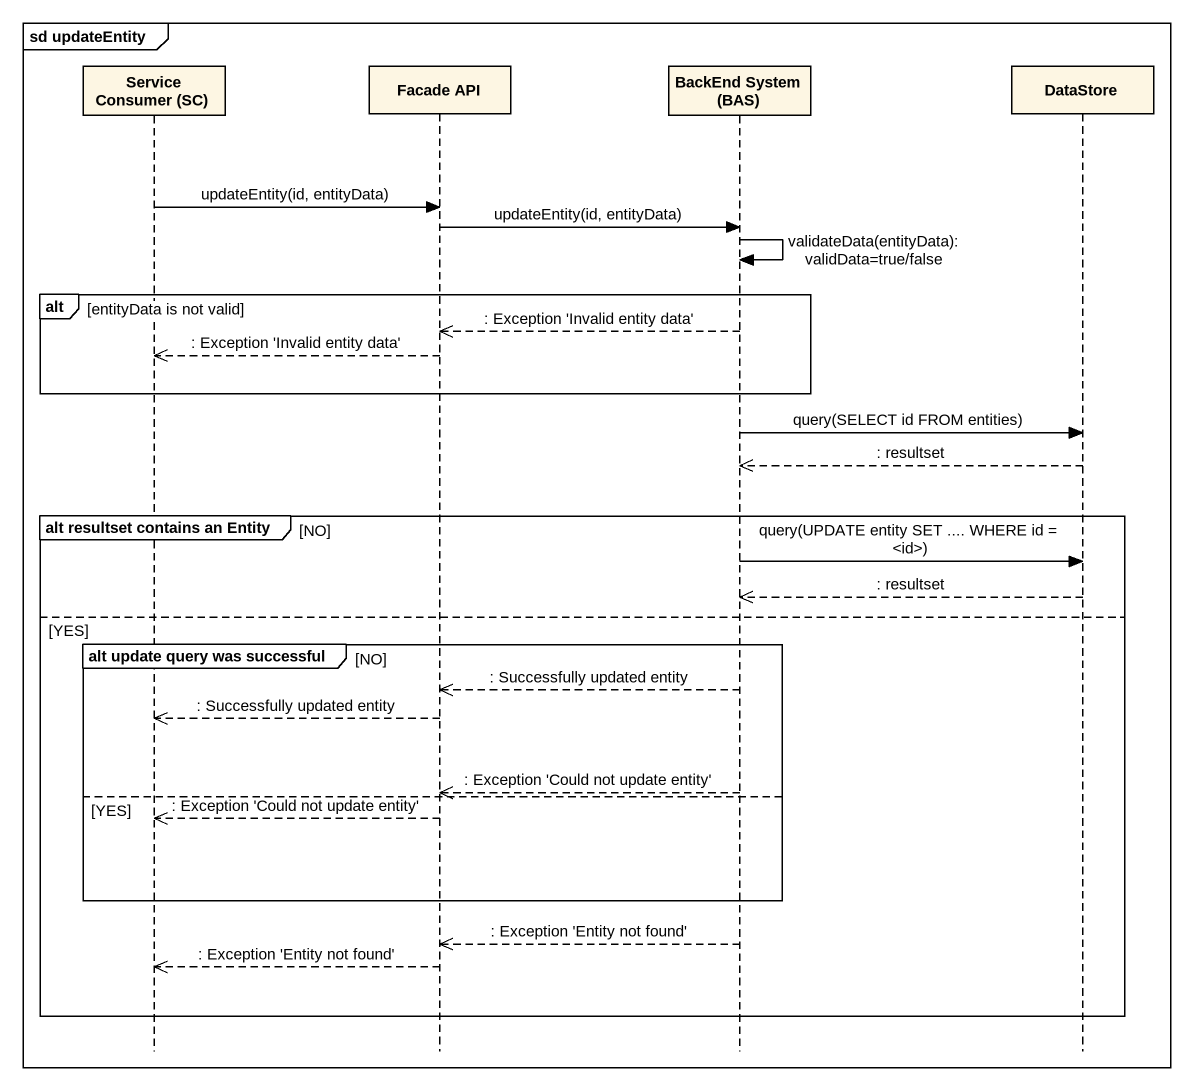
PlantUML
@startuml
mainframe sd updateEntity
hide footbox
participant "Service Consumer (SC)" as Service_Consumer_SC
participant "Facade API" as Facade_API
participant "BackEnd System (BAS)" as BackEnd_System_BAS
participant DataStore

Service_Consumer_SC -> Facade_API : updateEntity(id, entityData)
Facade_API -> BackEnd_System_BAS : updateEntity(id, entityData)
BackEnd_System_BAS -> BackEnd_System_BAS : validateData(entityData): validData=true/false
alt entityData is not valid
  BackEnd_System_BAS -->> Facade_API : : Exception 'Invalid entity data'
  Facade_API -->> Service_Consumer_SC : : Exception 'Invalid entity data'
end
BackEnd_System_BAS -> DataStore : query(SELECT id FROM entities)
DataStore -->> BackEnd_System_BAS : : resultset
group alt resultset contains an Entity [NO]
  BackEnd_System_BAS -> DataStore : query(UPDATE entity SET .... WHERE id = <id>)
  DataStore -->> BackEnd_System_BAS : : resultset
else YES
  group alt update query was successful [NO]
    BackEnd_System_BAS -->> Facade_API : : Successfully updated entity
    Facade_API -->> Service_Consumer_SC : : Successfully updated entity
    BackEnd_System_BAS -->> Facade_API : : Exception 'Could not update entity'
  else YES
    Facade_API -->> Service_Consumer_SC : : Exception 'Could not update entity'
  end
  BackEnd_System_BAS -->> Facade_API : : Exception 'Entity not found'
  Facade_API -->> Service_Consumer_SC : : Exception 'Entity not found'
end
@enduml
